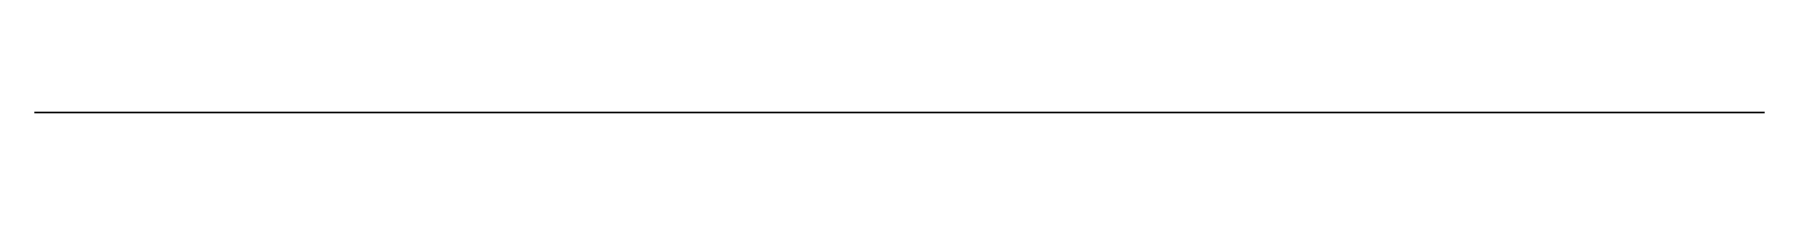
# Model space of a CAD drawing. Header units: millimetres. Extents: x -1432 to 1579, y 0 to 2446.
# Drawn here: x -1432 to -672, y 2446 to 2446 of the extents above.
import ezdxf

# ---------------------------------------------------------------- set-up
doc = ezdxf.new("R2010")
doc.units = ezdxf.units.MM
doc.header["$MEASUREMENT"] = 0

msp = doc.modelspace()

# ---------------------------------------------------------------- linework, layer by layer
at = {"color": 0, "linetype": 'Continuous', "lineweight": 0, "extrusion": (6.12323e-17, -1, -1.12482e-32)}
for p, q in [((-1432.3, 2446.49, -510), (-1415.3, 2446.49, -510)), ((-1432.3, 2446.49, -760), (-1432.3, 2446.49, -510)), ((-1415.3, 2446.49, -760), (-1432.3, 2446.49, -760)), ((-1432.3, 2446.49, -760), (-1415.3, 2446.49, -760)), ((-1415.3, 2446.49, -510), (-1432.3, 2446.49, -510)), ((-1432.3, 2446.49, -510), (-1432.3, 2446.49, -760)), ((-1415.3, 2446.49, -640), (-1199.3, 2446.49, -640)), ((-1415.3, 2446.49, -510), (-1415.3, 2446.49, -630)), ((-1415.3, 2446.49, -640), (-1415.3, 2446.49, -760)), ((-1199.3, 2446.49, -640), (-1415.3, 2446.49, -640)), ((-1415.3, 2446.49, -630), (-1199.3, 2446.49, -630)), ((-1199.3, 2446.49, -630), (-1415.3, 2446.49, -630)), ((-1415.3, 2446.49, -630), (-1415.3, 2446.49, -510)), ((-1415.3, 2446.49, -760), (-1415.3, 2446.49, -640)), ((-1222.3, 2446.49, -593), (-1222.3, 2446.49, -577)), ((-1222.3, 2446.49, -693), (-1222.3, 2446.49, -677)), ((-1207.3, 2446.49, -579.01), (-1206.41, 2446.49, -579.01)), ((-1207.3, 2446.49, -590.99), (-1206.41, 2446.49, -590.99)), ((-1207.3, 2446.49, -579.01), (-1207.3, 2446.49, -590.99)), ((-1206.41, 2446.49, -579.01), (-1207.3, 2446.49, -579.01)), ((-1206.41, 2446.49, -590.99), (-1207.3, 2446.49, -590.99)), ((-1207.3, 2446.49, -590.99), (-1207.3, 2446.49, -596.98)), ((-1207.3, 2446.49, -573.02), (-1207.3, 2446.49, -579.01)), ((-1207.3, 2446.49, -585), (-1207.3, 2446.49, -590.99)), ((-1207.3, 2446.49, -590.99), (-1207.3, 2446.49, -579.01)), ((-1207.3, 2446.49, -596.98), (-1207.3, 2446.49, -590.99)), ((-1207.3, 2446.49, -579.01), (-1207.3, 2446.49, -573.02)), ((-1207.3, 2446.49, -673.02), (-1207.3, 2446.49, -679.01)), ((-1207.3, 2446.49, -679.01), (-1206.41, 2446.49, -679.01)), ((-1207.3, 2446.49, -690.99), (-1207.3, 2446.49, -696.98)), ((-1206.41, 2446.49, -690.99), (-1207.3, 2446.49, -690.99)), ((-1206.41, 2446.49, -679.01), (-1207.3, 2446.49, -679.01)), ((-1207.3, 2446.49, -679.01), (-1207.3, 2446.49, -690.99)), ((-1207.3, 2446.49, -690.99), (-1206.41, 2446.49, -690.99)), ((-1207.3, 2446.49, -588.59), (-1207.3, 2446.49, -590.99)), ((-1207.3, 2446.49, -588.59), (-1207.3, 2446.49, -590.99)), ((-1207.3, 2446.49, -690.99), (-1207.3, 2446.49, -679.01)), ((-1207.3, 2446.49, -696.98), (-1207.3, 2446.49, -690.99)), ((-1207.3, 2446.49, -679.01), (-1207.3, 2446.49, -673.02)), ((-1207.3, 2446.49, -688.82), (-1207.3, 2446.49, -679.01)), ((-1207.3, 2446.49, -681.41), (-1207.3, 2446.49, -679.01)), ((-1207.3, 2446.49, -688.82), (-1207.3, 2446.49, -677)), ((-1207.3, 2446.49, -681.41), (-1207.3, 2446.49, -679.01)), ((-1207.3, 2446.49, -681.41), (-1207.3, 2446.49, -679.01)), ((-1207.3, 2446.49, -685), (-1207.3, 2446.49, -679.01)), ((-1207.3, 2446.49, -684.36), (-1207.3, 2446.49, -684.78)), ((-1207.3, 2446.49, -688.82), (-1207.3, 2446.49, -679.01)), ((-1207.3, 2446.49, -681.41), (-1207.3, 2446.49, -679.01)), ((-1199.3, 2446.49, -590.99), (-1206.41, 2446.49, -590.99)), ((-1206.41, 2446.49, -579.01), (-1199.3, 2446.49, -579.01)), ((-1206.41, 2446.49, -590.99), (-1206.41, 2446.49, -579.01)), ((-1206.41, 2446.49, -572.25), (-1199.3, 2446.49, -572.25)), ((-1206.41, 2446.49, -572.14), (-1206.41, 2446.49, -572.25)), ((-1206.41, 2446.49, -578.56), (-1206.41, 2446.49, -578.25)), ((-1206.41, 2446.49, -579.01), (-1206.41, 2446.49, -578.56)), ((-1206.41, 2446.49, -597.85), (-1206.41, 2446.49, -597.75)), ((-1206.41, 2446.49, -597.86), (-1206.41, 2446.49, -597.85)), ((-1206.41, 2446.49, -572.25), (-1206.41, 2446.49, -572.14)), ((-1206.41, 2446.49, -579.01), (-1199.3, 2446.49, -579.01)), ((-1206.41, 2446.49, -578.25), (-1206.41, 2446.49, -579.01)), ((-1199.3, 2446.49, -578.25), (-1206.41, 2446.49, -578.25)), ((-1206.41, 2446.49, -590.99), (-1206.41, 2446.49, -579.01)), ((-1206.41, 2446.49, -591.34), (-1206.41, 2446.49, -590.99)), ((-1206.41, 2446.49, -591.75), (-1206.41, 2446.49, -591.34)), ((-1206.41, 2446.49, -597.75), (-1206.41, 2446.49, -591.75)), ((-1199.3, 2446.49, -597.75), (-1206.41, 2446.49, -597.75)), ((-1206.41, 2446.49, -591.75), (-1199.3, 2446.49, -591.75)), ((-1206.41, 2446.49, -597.75), (-1206.41, 2446.49, -591.75)), ((-1206.41, 2446.49, -578.25), (-1206.41, 2446.49, -572.25)), ((-1206.41, 2446.49, -591.75), (-1199.3, 2446.49, -591.75)), ((-1206.41, 2446.49, -590.99), (-1206.41, 2446.49, -591.75)), ((-1199.3, 2446.49, -590.99), (-1206.41, 2446.49, -590.99)), ((-1206.41, 2446.49, -597.75), (-1206.41, 2446.49, -597.86)), ((-1199.3, 2446.49, -597.75), (-1206.41, 2446.49, -597.75)), ((-1199.3, 2446.49, -578.25), (-1206.41, 2446.49, -578.25)), ((-1206.41, 2446.49, -572.25), (-1199.3, 2446.49, -572.25)), ((-1206.41, 2446.49, -578.25), (-1206.41, 2446.49, -572.25)), ((-1206.41, 2446.49, -672.25), (-1199.3, 2446.49, -672.25)), ((-1206.41, 2446.49, -672.14), (-1206.41, 2446.49, -672.25)), ((-1206.41, 2446.49, -697.75), (-1206.41, 2446.49, -697.86)), ((-1199.3, 2446.49, -697.75), (-1206.41, 2446.49, -697.75)), ((-1199.3, 2446.49, -690.99), (-1206.41, 2446.49, -690.99)), ((-1206.41, 2446.49, -679.01), (-1199.3, 2446.49, -679.01)), ((-1206.41, 2446.49, -690.99), (-1206.41, 2446.49, -679.01)), ((-1199.3, 2446.49, -678.25), (-1206.41, 2446.49, -678.25)), ((-1206.41, 2446.49, -672.25), (-1199.3, 2446.49, -672.25)), ((-1206.41, 2446.49, -678.25), (-1206.41, 2446.49, -672.25)), ((-1199.3, 2446.49, -697.75), (-1206.41, 2446.49, -697.75)), ((-1206.41, 2446.49, -691.75), (-1199.3, 2446.49, -691.75)), ((-1206.41, 2446.49, -697.75), (-1206.41, 2446.49, -691.75)), ((-1206.41, 2446.49, -691.75), (-1199.3, 2446.49, -691.75)), ((-1206.41, 2446.49, -690.99), (-1206.41, 2446.49, -691.75)), ((-1199.3, 2446.49, -690.99), (-1206.41, 2446.49, -690.99)), ((-1206.41, 2446.49, -679.01), (-1199.3, 2446.49, -679.01)), ((-1206.41, 2446.49, -678.25), (-1206.41, 2446.49, -679.01)), ((-1199.3, 2446.49, -678.25), (-1206.41, 2446.49, -678.25)), ((-1206.41, 2446.49, -678.25), (-1206.41, 2446.49, -672.25)), ((-1206.41, 2446.49, -679.01), (-1206.41, 2446.49, -678.25)), ((-1206.41, 2446.49, -697.75), (-1206.41, 2446.49, -691.75)), ((-1206.41, 2446.49, -691.75), (-1206.41, 2446.49, -690.99)), ((-1206.41, 2446.49, -697.86), (-1206.41, 2446.49, -697.75)), ((-1206.41, 2446.49, -672.15), (-1206.41, 2446.49, -672.14)), ((-1206.41, 2446.49, -672.25), (-1206.41, 2446.49, -672.15)), ((-1206.41, 2446.49, -690.99), (-1206.41, 2446.49, -679.01)), ((-1199.3, 2446.49, -572.14), (-1206.41, 2446.49, -572.14)), ((-1199.3, 2446.49, -597.86), (-1206.41, 2446.49, -597.86)), ((-1199.3, 2446.49, -672.14), (-1206.41, 2446.49, -672.14)), ((-1199.3, 2446.49, -697.86), (-1206.41, 2446.49, -697.86)), ((-1199.3, 2446.49, -760), (-1199.3, 2446.49, -640)), ((-1182.3, 2446.49, -760), (-1199.3, 2446.49, -760)), ((-1199.3, 2446.49, -510), (-1182.3, 2446.49, -510)), ((-1199.3, 2446.49, -630), (-1199.3, 2446.49, -510)), ((-1182.3, 2446.49, -510), (-1199.3, 2446.49, -510)), ((-1199.3, 2446.49, -510), (-1199.3, 2446.49, -630)), ((-1199.3, 2446.49, -640), (-1199.3, 2446.49, -760)), ((-1199.3, 2446.49, -760), (-1182.3, 2446.49, -760)), ((-1182.3, 2446.49, -510), (-1182.3, 2446.49, -760)), ((-1182.3, 2446.49, -760), (-1182.3, 2446.49, -510)), ((-1172.3, 2446.49, -555), (-1182.3, 2446.49, -555)), ((-1172.3, 2446.49, -715), (-1182.3, 2446.49, -715)), ((-1182.3, 2446.49, -555), (-1172.3, 2446.49, -555)), ((-1172.3, 2446.49, -715), (-1182.3, 2446.49, -715)), ((-1172.3, 2446.49, -705), (-1172.3, 2446.49, -715)), ((-1172.3, 2446.49, -555), (-1172.3, 2446.49, -565)), ((-1172.2, 2446.49, -555), (-1172.3, 2446.49, -555)), ((-1172.3, 2446.49, -555), (-1172.2, 2446.49, -555)), ((-1172.3, 2446.49, -715), (-1172.3, 2446.49, -705)), ((-1172.3, 2446.49, -705), (-1172.3, 2446.49, -565)), ((-1172.2, 2446.49, -715), (-1172.3, 2446.49, -715)), ((-1172.3, 2446.49, -715), (-1172.2, 2446.49, -715)), ((-1172.3, 2446.49, -565), (-1172.3, 2446.49, -555)), ((-672.3, 2446.49, -565), (-1172.3, 2446.49, -565)), ((-1172.3, 2446.49, -705), (-672.3, 2446.49, -705)), ((-1172.3, 2446.49, -705), (-1172.3, 2446.49, -565)), ((-672.3, 2446.49, -705), (-1172.3, 2446.49, -705)), ((-1172.3, 2446.49, -565), (-672.3, 2446.49, -565)), ((-1167.3, 2446.49, -630.55), (-1172.3, 2446.49, -625.55)), ((-1172.3, 2446.49, -644.45), (-1167.3, 2446.49, -639.45)), ((-1167.3, 2446.49, -630.55), (-1172.3, 2446.49, -625.55)), ((-1172.3, 2446.49, -644.45), (-1167.3, 2446.49, -639.45)), ((-1172.3, 2446.49, -691.16), (-1171.71, 2446.49, -691.16)), ((-1171.71, 2446.49, -678.84), (-1172.3, 2446.49, -678.84)), ((-1172.3, 2446.49, -639.45), (-672.3, 2446.49, -639.45)), ((-672.3, 2446.49, -630.55), (-1172.3, 2446.49, -630.55)), ((-1172.3, 2446.49, -630.55), (-672.3, 2446.49, -630.55)), ((-672.3, 2446.49, -639.45), (-1172.3, 2446.49, -639.45)), ((-1172.3, 2446.49, -591.16), (-1171.71, 2446.49, -591.16)), ((-1171.71, 2446.49, -578.84), (-1172.3, 2446.49, -578.84)), ((-1171.71, 2446.49, -691.16), (-1172.3, 2446.49, -691.16)), ((-1172.3, 2446.49, -678.84), (-1171.71, 2446.49, -678.84)), ((-1171.71, 2446.49, -591.16), (-1172.3, 2446.49, -591.16)), ((-1172.3, 2446.49, -578.84), (-1171.71, 2446.49, -578.84)), ((-1171.71, 2446.49, -697.83), (-1171.71, 2446.49, -691.67)), ((-1171.71, 2446.49, -678.33), (-1171.71, 2446.49, -672.17)), ((-1171.71, 2446.49, -691.16), (-1171.71, 2446.49, -678.84)), ((-1171.71, 2446.49, -578.33), (-1171.71, 2446.49, -572.17)), ((-1171.71, 2446.49, -597.83), (-1171.71, 2446.49, -591.67)), ((-1171.71, 2446.49, -591.16), (-1171.71, 2446.49, -578.84)), ((-1171.71, 2446.49, -678.33), (-1162.88, 2446.49, -678.33)), ((-1171.71, 2446.49, -672.17), (-1171.71, 2446.49, -678.33)), ((-1162.88, 2446.49, -672.17), (-1171.71, 2446.49, -672.17)), ((-1171.71, 2446.49, -672.17), (-1171.71, 2446.49, -672.09)), ((-1171.71, 2446.49, -691.52), (-1171.71, 2446.49, -691.16)), ((-1171.71, 2446.49, -691.67), (-1171.71, 2446.49, -691.52)), ((-1171.71, 2446.49, -691.67), (-1171.71, 2446.49, -697.83)), ((-1162.88, 2446.49, -691.67), (-1171.71, 2446.49, -691.67)), ((-1171.71, 2446.49, -697.83), (-1162.88, 2446.49, -697.83)), ((-1171.71, 2446.49, -678.84), (-1171.71, 2446.49, -691.16)), ((-1162.88, 2446.49, -678.84), (-1171.71, 2446.49, -678.84)), ((-1171.71, 2446.49, -691.16), (-1162.88, 2446.49, -691.16)), ((-1171.71, 2446.49, -678.66), (-1171.71, 2446.49, -678.33)), ((-1171.71, 2446.49, -678.84), (-1171.71, 2446.49, -678.66)), ((-1171.71, 2446.49, -697.91), (-1171.71, 2446.49, -697.83)), ((-1171.71, 2446.49, -591.67), (-1171.71, 2446.49, -591.16)), ((-1171.71, 2446.49, -578.84), (-1171.71, 2446.49, -578.33)), ((-1171.71, 2446.49, -578.84), (-1171.71, 2446.49, -591.16)), ((-1162.88, 2446.49, -578.84), (-1171.71, 2446.49, -578.84)), ((-1171.71, 2446.49, -591.16), (-1162.88, 2446.49, -591.16)), ((-1171.71, 2446.49, -597.91), (-1171.71, 2446.49, -597.83)), ((-1171.71, 2446.49, -572.17), (-1171.71, 2446.49, -572.09)), ((-1171.71, 2446.49, -591.67), (-1171.71, 2446.49, -597.83)), ((-1162.88, 2446.49, -591.67), (-1171.71, 2446.49, -591.67)), ((-1171.71, 2446.49, -597.83), (-1162.88, 2446.49, -597.83)), ((-1171.71, 2446.49, -578.33), (-1162.88, 2446.49, -578.33)), ((-1171.71, 2446.49, -572.17), (-1171.71, 2446.49, -578.33)), ((-1162.88, 2446.49, -572.17), (-1171.71, 2446.49, -572.17)), ((-1171.71, 2446.49, -691.67), (-1162.88, 2446.49, -691.67)), ((-1171.71, 2446.49, -691.16), (-1171.71, 2446.49, -691.67)), ((-1162.88, 2446.49, -691.16), (-1171.71, 2446.49, -691.16)), ((-1171.71, 2446.49, -697.83), (-1171.71, 2446.49, -697.91)), ((-1162.88, 2446.49, -697.83), (-1171.71, 2446.49, -697.83)), ((-1171.71, 2446.49, -678.84), (-1162.88, 2446.49, -678.84)), ((-1171.71, 2446.49, -678.33), (-1171.71, 2446.49, -678.84)), ((-1162.88, 2446.49, -678.33), (-1171.71, 2446.49, -678.33)), ((-1171.71, 2446.49, -672.17), (-1162.88, 2446.49, -672.17)), ((-1171.71, 2446.49, -672.09), (-1171.71, 2446.49, -672.17)), ((-1171.71, 2446.49, -597.83), (-1171.71, 2446.49, -597.91)), ((-1162.88, 2446.49, -597.83), (-1171.71, 2446.49, -597.83)), ((-1171.71, 2446.49, -572.17), (-1162.88, 2446.49, -572.17)), ((-1171.71, 2446.49, -572.09), (-1171.71, 2446.49, -572.17)), ((-1171.71, 2446.49, -591.67), (-1162.88, 2446.49, -591.67)), ((-1171.71, 2446.49, -591.16), (-1171.71, 2446.49, -591.67)), ((-1162.88, 2446.49, -591.16), (-1171.71, 2446.49, -591.16)), ((-1171.71, 2446.49, -578.84), (-1162.88, 2446.49, -578.84)), ((-1171.71, 2446.49, -578.33), (-1171.71, 2446.49, -578.84)), ((-1162.88, 2446.49, -578.33), (-1171.71, 2446.49, -578.33)), ((-1162.88, 2446.49, -697.91), (-1171.71, 2446.49, -697.91)), ((-1162.88, 2446.49, -672.09), (-1171.71, 2446.49, -672.09)), ((-1162.88, 2446.49, -597.91), (-1171.71, 2446.49, -597.91)), ((-1162.88, 2446.49, -572.09), (-1171.71, 2446.49, -572.09)), ((-1162.88, 2446.49, -678.33), (-1162.88, 2446.49, -672.17)), ((-1162.88, 2446.49, -697.83), (-1162.88, 2446.49, -691.67)), ((-1162.88, 2446.49, -691.16), (-1162.88, 2446.49, -678.84)), ((-1162.88, 2446.49, -591.16), (-1162.88, 2446.49, -578.84)), ((-1162.88, 2446.49, -597.83), (-1162.88, 2446.49, -591.67)), ((-1162.88, 2446.49, -578.33), (-1162.88, 2446.49, -572.17)), ((-1162.88, 2446.49, -691.67), (-1162.88, 2446.49, -697.83)), ((-1162.88, 2446.49, -691.67), (-1162.88, 2446.49, -691.16)), ((-1162.88, 2446.49, -672.17), (-1162.88, 2446.49, -678.33)), ((-1162.88, 2446.49, -697.91), (-1162.88, 2446.49, -697.83)), ((-1162.88, 2446.49, -678.84), (-1162.88, 2446.49, -691.16)), ((-1162.3, 2446.49, -678.84), (-1162.88, 2446.49, -678.84)), ((-1162.88, 2446.49, -691.16), (-1162.3, 2446.49, -691.16)), ((-1162.88, 2446.49, -678.84), (-1162.88, 2446.49, -678.33)), ((-1162.88, 2446.49, -672.17), (-1162.88, 2446.49, -672.09)), ((-1162.88, 2446.49, -591.67), (-1162.88, 2446.49, -597.83)), ((-1162.88, 2446.49, -597.91), (-1162.88, 2446.49, -597.83)), ((-1162.88, 2446.49, -572.17), (-1162.88, 2446.49, -572.09)), ((-1162.88, 2446.49, -591.67), (-1162.88, 2446.49, -591.16)), ((-1162.88, 2446.49, -572.17), (-1162.88, 2446.49, -578.33)), ((-1162.88, 2446.49, -578.84), (-1162.88, 2446.49, -591.16)), ((-1162.3, 2446.49, -578.84), (-1162.88, 2446.49, -578.84)), ((-1162.88, 2446.49, -591.16), (-1162.3, 2446.49, -591.16)), ((-1162.88, 2446.49, -578.84), (-1162.88, 2446.49, -578.33)), ((-1162.88, 2446.49, -597.83), (-1162.88, 2446.49, -597.91)), ((-1162.88, 2446.49, -672.09), (-1162.88, 2446.49, -672.17)), ((-1162.88, 2446.49, -691.16), (-1162.88, 2446.49, -691.67)), ((-1162.3, 2446.49, -691.16), (-1162.88, 2446.49, -691.16)), ((-1162.88, 2446.49, -678.33), (-1162.88, 2446.49, -678.84)), ((-1162.88, 2446.49, -678.84), (-1162.3, 2446.49, -678.84)), ((-1162.88, 2446.49, -697.83), (-1162.88, 2446.49, -697.91)), ((-1162.88, 2446.49, -572.09), (-1162.88, 2446.49, -572.17)), ((-1162.88, 2446.49, -578.84), (-1162.3, 2446.49, -578.84)), ((-1162.88, 2446.49, -578.63), (-1162.88, 2446.49, -578.84)), ((-1162.88, 2446.49, -578.33), (-1162.88, 2446.49, -578.63)), ((-1162.88, 2446.49, -591.56), (-1162.88, 2446.49, -591.67)), ((-1162.88, 2446.49, -591.16), (-1162.88, 2446.49, -591.56)), ((-1162.3, 2446.49, -591.16), (-1162.88, 2446.49, -591.16)), ((-1162.3, 2446.49, -697.32), (-1162.3, 2446.49, -691.16)), ((-1162.3, 2446.49, -678.84), (-1162.3, 2446.49, -672.68)), ((-1162.3, 2446.49, -691.16), (-1162.3, 2446.49, -678.84)), ((-1162.3, 2446.49, -597.32), (-1162.3, 2446.49, -591.16)), ((-1162.3, 2446.49, -578.84), (-1162.3, 2446.49, -572.68)), ((-1162.3, 2446.49, -591.16), (-1162.3, 2446.49, -578.84)), ((-1162.3, 2446.49, -691.16), (-1162.3, 2446.49, -697.32)), ((-1162.3, 2446.49, -678.84), (-1162.3, 2446.49, -691.16)), ((-1162.3, 2446.49, -672.68), (-1162.3, 2446.49, -678.84)), ((-1162.3, 2446.49, -591.16), (-1162.3, 2446.49, -597.32)), ((-1162.3, 2446.49, -578.84), (-1162.3, 2446.49, -591.16)), ((-1162.3, 2446.49, -572.68), (-1162.3, 2446.49, -578.84)), ((-672.3, 2446.49, -565), (-672.3, 2446.49, -705)), ((-672.3, 2446.49, -705), (-672.3, 2446.49, -565))]:
    msp.add_line(p, q, dxfattribs=at)
for centre, radius, start, end in [((-1206.41, -596.98, -2446.49), 0.882, 180, 270), ((-1206.41, -573.02, -2446.49), 0.882, 90, 180), ((-1206.41, -696.98, -2446.49), 0.882, 180, 270), ((-1206.41, -673.02, -2446.49), 0.882, 90, 180), ((-1172.3, -555, -2446.49), 0.1, 270, 180), ((-1172.3, -715, -2446.49), 0.1, 180, 90), ((-1172.3, -555, -2446.49), 0.1, 180, 270.00002), ((-1172.3, -715, -2446.49), 0.1, 90, 180), ((-1172.3, -555, -2446.49), 0.1, 180, 210.64427), ((-1172.3, -715, -2446.49), 0.1, 149.35573, 180), ((-1172.3, -555, -2446.49), 0.1, 210.64427, 270), ((-1172.3, -715, -2446.49), 0.1, 90, 149.35573), ((-1171.71, -672.68, -2446.49), 0.588, 90, 180), ((-1171.71, -697.32, -2446.49), 0.588, 180, 270), ((-1171.71, -597.32, -2446.49), 0.588, 180, 270), ((-1171.71, -572.68, -2446.49), 0.588, 90, 180), ((-1162.88, -597.32, -2446.49), 0.588, 270, 0), ((-1162.88, -672.68, -2446.49), 0.588, 0, 90), ((-1162.88, -697.32, -2446.49), 0.588, 270, 0), ((-1162.88, -572.68, -2446.49), 0.588, 0, 90)]:
    msp.add_arc(centre, radius, start, end, dxfattribs=at)
for centre, major_axis, start_param, end_param in [((-1206.41, 2446.49, -579.01), (-0.882, 0), 4.712389, 6.283185), ((-1206.41, 2446.49, -596.98), (-0.882, 0), 0, 1.570796), ((-1206.41, 2446.49, -573.02), (0.882, 0), 1.570796, 3.141593), ((-1206.41, 2446.49, -590.99), (0.882, 0), 3.141593, 4.712389), ((-1206.41, 2446.49, -596.98), (0.882, 0), 3.141593, 4.712389), ((-1206.41, 2446.49, -590.99), (-0.882, 0), 0, 1.570796), ((-1206.41, 2446.49, -579.01), (0.882, 0), 1.570796, 3.141593), ((-1206.41, 2446.49, -573.02), (-0.882, 0), 4.712389, 6.283185), ((-1206.41, 2446.49, -679.01), (0.882, 0), 1.570796, 3.141593), ((-1206.41, 2446.49, -673.02), (-0.882, 0), 4.712389, 6.283185), ((-1206.41, 2446.49, -679.01), (-0.882, 0), 4.712389, 6.283185), ((-1206.41, 2446.49, -696.98), (0.882, 0), 3.141593, 4.712389), ((-1206.41, 2446.49, -690.99), (-0.882, 0), 0, 1.570796), ((-1206.41, 2446.49, -690.99), (0.882, 0), 3.141593, 4.712389), ((-1206.41, 2446.49, -696.98), (-0.882, 0), 0, 1.570796), ((-1206.41, 2446.49, -673.02), (0.882, 0), 1.570796, 3.141593), ((-1171.71, 2446.49, -697.32), (0.588, 0), 3.141593, 4.712389), ((-1171.71, 2446.49, -691.16), (-0.588, 0), 0, 1.570796), ((-1171.71, 2446.49, -678.84), (0.588, 0), 1.570796, 3.141593), ((-1171.71, 2446.49, -672.68), (-0.588, 0), 4.712389, 6.283185), ((-1171.71, 2446.49, -578.84), (0.588, 0), 1.570796, 3.141593), ((-1171.71, 2446.49, -572.68), (-0.588, 0), 4.712389, 6.283185), ((-1171.71, 2446.49, -597.32), (0.588, 0), 3.141593, 4.712389), ((-1171.71, 2446.49, -591.16), (-0.588, 0), 0, 1.570796), ((-1171.71, 2446.49, -672.68), (0.588, 0), 1.570796, 3.141593), ((-1171.71, 2446.49, -691.16), (0.588, 0), 3.141593, 4.712389), ((-1171.71, 2446.49, -678.84), (-0.588, 0), 4.712389, 6.283185), ((-1171.71, 2446.49, -697.32), (-0.588, 0), 0, 1.570796), ((-1171.71, 2446.49, -591.16), (0.588, 0), 3.141593, 4.712389), ((-1171.71, 2446.49, -578.84), (-0.588, 0), 4.712389, 6.283185), ((-1171.71, 2446.49, -597.32), (-0.588, 0), 0, 1.570796), ((-1171.71, 2446.49, -572.68), (0.588, 0), 1.570796, 3.141593), ((-1162.88, 2446.49, -691.16), (-0.588, 0), 1.570796, 3.141593), ((-1162.88, 2446.49, -697.32), (0.588, 0), 4.712389, 6.283185), ((-1162.88, 2446.49, -672.68), (-0.588, 0), 3.141593, 4.712389), ((-1162.88, 2446.49, -678.84), (0.588, 0), 0, 1.570796), ((-1162.88, 2446.49, -591.16), (-0.588, 0), 1.570796, 3.141593), ((-1162.88, 2446.49, -597.32), (0.588, 0), 4.712389, 6.283185), ((-1162.88, 2446.49, -572.68), (-0.588, 0), 3.141593, 4.712389), ((-1162.88, 2446.49, -578.84), (0.588, 0), 0, 1.570796), ((-1162.88, 2446.49, -597.32), (-0.588, 0), 1.570796, 3.141593), ((-1162.88, 2446.49, -672.68), (0.588, 0), 0, 1.570796), ((-1162.88, 2446.49, -691.16), (0.588, 0), 4.712389, 6.283185), ((-1162.88, 2446.49, -678.84), (-0.588, 0), 3.141593, 4.712389), ((-1162.88, 2446.49, -697.32), (-0.588, 0), 1.570796, 3.141593), ((-1162.88, 2446.49, -572.68), (0.588, 0), 0, 1.570796), ((-1162.88, 2446.49, -578.84), (-0.588, 0), 3.141593, 4.712389), ((-1162.88, 2446.49, -591.16), (0.588, 0), 4.712389, 6.283185)]:
    msp.add_ellipse(centre, major_axis=major_axis, ratio=0.866025, start_param=start_param, end_param=end_param, dxfattribs=at)

doc.saveas('drawing.dxf')
